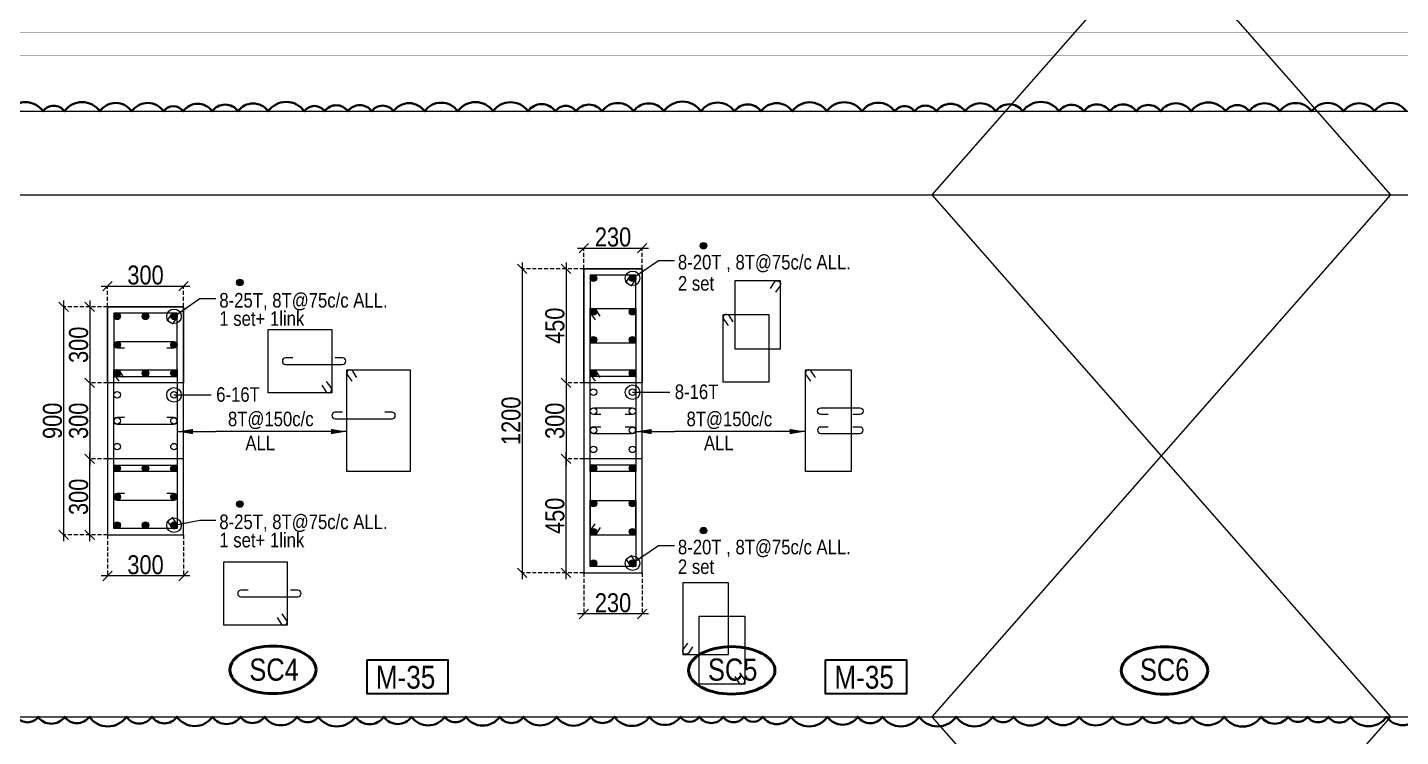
# Model space of a CAD drawing. Header units: millimetres. Extents: x 1112055 to 3390982, y -148532 to 766891.
# Drawn here: x 2106214 to 2127872, y -40034 to -28840 of the extents above; entities that cross this region are included whole.
import ezdxf
from ezdxf.enums import TextEntityAlignment as Align

# ---------------------------------------------------------------- set-up
doc = ezdxf.new("R2010")
doc.units = ezdxf.units.MM
doc.header["$PDMODE"] = 35
doc.header["$PDSIZE"] = -25
doc.linetypes.add('DASHED2', pattern=[0.375, 0.25, -0.125])
for name, color, linetype, lineweight in [('B COL', 1, 'Continuous', 30), ('B COL. SIZE DIM', 220, 'Continuous', 25), ('B COLSCH', 204, 'Continuous', 20), ('B STEEL', 34, 'Continuous', 15), ('B TITLE BLOCK', 250, 'Continuous', 0), ('B-ST TEXT', 7, 'Continuous', 9)]:
    doc.layers.add(name, color=color, linetype=linetype, lineweight=lineweight)
doc.layers.add('B TEXT', color=7, linetype='Continuous')
doc.styles.add('dim inside', font='romans.shx', dxfattribs={"width": 0.8, "height": 125})
doc.styles.add('SWINC', font='swissc.ttf')
doc.styles.add('TAHOMA', font='tahoma.ttf')
doc.dimstyles.new('dim inside', dxfattribs={"dimtxt": 125, "dimasz": 100, "dimexe": 0, "dimexo": 0, "dimgap": 10, "dimtad": 0, "dimdec": 0, "dimzin": 0, "dimdsep": 46, "dimtxsty": 'dim inside', "dimblk": 'SMALL', "dimcen": 0.09, "dimadec": 0, "dimazin": 0, "dimtfac": 1, "dimtdec": 0, "dimtofl": 0, "dimtmove": 0, "dimatfit": 3, "dimfxl": 1, "dimtolj": 1, "dimtzin": 0, "dimarcsym": 2})
doc.dimstyles.new('PARESH', dxfattribs={"dimscale": 0, "dimtxt": 300, "dimasz": 150, "dimexe": 150, "dimexo": 150, "dimgap": 25, "dimtad": 1, "dimdec": 0, "dimzin": 0, "dimdsep": 46, "dimtxsty": 'TAHOMA', "dimblk": 'ARCHTICK', "dimcen": 100, "dimdle": 150, "dimclrd": 251, "dimclre": 251, "dimclrt": 6, "dimadec": 0, "dimazin": 0, "dimtfac": 1, "dimtdec": 0, "dimtix": 1, "dimtofl": 0, "dimtmove": 0, "dimatfit": 2, "dimfxl": 0.18, "dimtolj": 1, "dimtzin": 0, "dimlwd": 9, "dimlwe": 9, "dimarcsym": 0})

# ---------------------------------------------------------------- blocks, each defined once
blk = doc.blocks.new('_Oblique')
at = {"color": 0, "linetype": 'ByBlock', "lineweight": -2}
blk.add_line((-0.5, -0.5), (0.5, 0.5), dxfattribs=at)
blk = doc.blocks.new('*D3889')
at = {"layer": 'B COL. SIZE DIM', "color": 250, "lineweight": 9, "ltscale": 250, "transparency": 16777216}
blk.add_line((2107376, -32925), (2108776, -32925), dxfattribs=at)
at = {"layer": 'B COL. SIZE DIM', "color": 250, "linetype": 'DASHED2', "lineweight": 9, "ltscale": 250, "transparency": 16777216}
for p, q in [((2107476, -33250), (2107476, -32925)), ((2108676, -33250), (2108676, -32925))]:
    blk.add_line(p, q, dxfattribs=at)
at = {"layer": 'Defpoints', "color": 0, "transparency": 16777216}
for p in [(2108676, -32925), (2107476, -33250), (2108676, -33250)]:
    blk.add_point(p, dxfattribs=at)
at = {"layer": 'B COL. SIZE DIM', "color": 250, "lineweight": 9, "transparency": 16777216, "xscale": 150, "yscale": 150, "zscale": 150, "rotation": 180}
blk.add_blockref('_Oblique', (2107476, -32925), dxfattribs=at)
at = {"layer": 'B COL. SIZE DIM', "color": 250, "lineweight": 9, "transparency": 16777216, "xscale": 150, "yscale": 150, "zscale": 150}
blk.add_blockref('_Oblique', (2108676, -32925), dxfattribs=at)
at = {"layer": 'B COL. SIZE DIM', "color": 6, "transparency": 16777216, "insert": (2108076, -32750), "char_height": 300, "attachment_point": 5, "style": 'SWINC'}
blk.add_mtext('\\A1;300', dxfattribs=at)
blk = doc.blocks.new('*D3890')
at = {"layer": 'B COL. SIZE DIM', "color": 250, "lineweight": 9, "ltscale": 250, "transparency": 16777216}
blk.add_line((2107196, -34350), (2107196, -35750), dxfattribs=at)
at = {"layer": 'B COL. SIZE DIM', "color": 250, "linetype": 'DASHED2', "lineweight": 9, "ltscale": 250, "transparency": 16777216}
for p, q in [((2107476, -34450), (2107196, -34450)), ((2107476, -35650), (2107196, -35650))]:
    blk.add_line(p, q, dxfattribs=at)
at = {"layer": 'Defpoints', "color": 0, "transparency": 16777216}
for p in [(2107476, -34450), (2107196, -35650), (2107476, -35650)]:
    blk.add_point(p, dxfattribs=at)
at = {"layer": 'B COL. SIZE DIM', "color": 250, "lineweight": 9, "transparency": 16777216, "xscale": 150, "yscale": 150, "zscale": 150}
for p, rotation in [((2107196, -34450), 90), ((2107196, -35650), 270)]:
    blk.add_blockref('_Oblique', p, dxfattribs=dict(at, rotation=rotation))
at = {"layer": 'B COL. SIZE DIM', "color": 6, "transparency": 16777216, "insert": (2107021, -35050), "char_height": 300, "attachment_point": 5, "rotation": 90, "style": 'SWINC'}
blk.add_mtext('\\A1;300', dxfattribs=at)
blk = doc.blocks.new('*D3891')
at = {"layer": 'B COL. SIZE DIM', "color": 250, "lineweight": 9, "ltscale": 250, "transparency": 16777216}
blk.add_line((2107196, -33150), (2107196, -34550), dxfattribs=at)
at = {"layer": 'B COL. SIZE DIM', "color": 250, "linetype": 'DASHED2', "lineweight": 9, "ltscale": 250, "transparency": 16777216}
for p, q in [((2107476, -33250), (2107196, -33250)), ((2107476, -34450), (2107196, -34450))]:
    blk.add_line(p, q, dxfattribs=at)
at = {"layer": 'Defpoints', "color": 0, "transparency": 16777216}
for p in [(2107476, -33250), (2107196, -34450), (2107476, -34450)]:
    blk.add_point(p, dxfattribs=at)
at = {"layer": 'B COL. SIZE DIM', "color": 250, "lineweight": 9, "transparency": 16777216, "xscale": 150, "yscale": 150, "zscale": 150}
for p, rotation in [((2107196, -33250), 90), ((2107196, -34450), 270)]:
    blk.add_blockref('_Oblique', p, dxfattribs=dict(at, rotation=rotation))
at = {"layer": 'B COL. SIZE DIM', "color": 6, "transparency": 16777216, "insert": (2107021, -33850), "char_height": 300, "attachment_point": 5, "rotation": 90, "style": 'SWINC'}
blk.add_mtext('\\A1;300', dxfattribs=at)
blk = doc.blocks.new('*D3892')
at = {"layer": 'B COL. SIZE DIM', "color": 250, "lineweight": 9, "ltscale": 250, "transparency": 16777216}
blk.add_line((2107196, -36950), (2107196, -35550), dxfattribs=at)
at = {"layer": 'B COL. SIZE DIM', "color": 250, "linetype": 'DASHED2', "lineweight": 9, "ltscale": 250, "transparency": 16777216}
for p, q in [((2107476, -35650), (2107196, -35650)), ((2107476, -36850), (2107196, -36850))]:
    blk.add_line(p, q, dxfattribs=at)
at = {"layer": 'Defpoints', "color": 0, "transparency": 16777216}
for p in [(2107196, -35650), (2107476, -35650), (2107476, -36850)]:
    blk.add_point(p, dxfattribs=at)
at = {"layer": 'B COL. SIZE DIM', "color": 250, "lineweight": 9, "transparency": 16777216, "xscale": 150, "yscale": 150, "zscale": 150}
for p, rotation in [((2107196, -35650), 90), ((2107196, -36850), 270)]:
    blk.add_blockref('_Oblique', p, dxfattribs=dict(at, rotation=rotation))
at = {"layer": 'B COL. SIZE DIM', "color": 6, "transparency": 16777216, "insert": (2107021, -36250), "char_height": 300, "attachment_point": 5, "rotation": 90, "style": 'SWINC'}
blk.add_mtext('\\A1;300', dxfattribs=at)
blk = doc.blocks.new('*D3893')
at = {"layer": 'B COL. SIZE DIM', "color": 250, "lineweight": 9, "ltscale": 250, "transparency": 16777216}
blk.add_line((2106784, -33150), (2106784, -36950), dxfattribs=at)
at = {"layer": 'B COL. SIZE DIM', "color": 250, "linetype": 'DASHED2', "lineweight": 9, "ltscale": 250, "transparency": 16777216}
for p, q in [((2107476, -33250), (2106784, -33250)), ((2107476, -36850), (2106784, -36850))]:
    blk.add_line(p, q, dxfattribs=at)
at = {"layer": 'Defpoints', "color": 0, "transparency": 16777216}
for p in [(2107476, -33250), (2106784, -36850), (2107476, -36850)]:
    blk.add_point(p, dxfattribs=at)
at = {"layer": 'B COL. SIZE DIM', "color": 250, "lineweight": 9, "transparency": 16777216, "xscale": 150, "yscale": 150, "zscale": 150}
for p, rotation in [((2106784, -33250), 90), ((2106784, -36850), 270)]:
    blk.add_blockref('_Oblique', p, dxfattribs=dict(at, rotation=rotation))
at = {"layer": 'B COL. SIZE DIM', "color": 6, "transparency": 16777216, "insert": (2106609, -35050), "char_height": 300, "attachment_point": 5, "rotation": 90, "style": 'SWINC'}
blk.add_mtext('\\A1;900', dxfattribs=at)
blk = doc.blocks.new('*D3894')
at = {"layer": 'B COL. SIZE DIM', "color": 250, "linetype": 'DASHED2', "lineweight": 9, "ltscale": 250, "transparency": 16777216}
for p, q in [((2107476, -36850), (2107476, -37499)), ((2108676, -36850), (2108676, -37499))]:
    blk.add_line(p, q, dxfattribs=at)
at = {"layer": 'B COL. SIZE DIM', "color": 250, "lineweight": 9, "ltscale": 250, "transparency": 16777216}
blk.add_line((2108776, -37499), (2107376, -37499), dxfattribs=at)
at = {"layer": 'Defpoints', "color": 0, "transparency": 16777216}
for p in [(2107476, -36850), (2108676, -36850), (2107476, -37499)]:
    blk.add_point(p, dxfattribs=at)
at = {"layer": 'B COL. SIZE DIM', "color": 250, "lineweight": 9, "transparency": 16777216, "xscale": 150, "yscale": 150, "zscale": 150, "rotation": 180}
blk.add_blockref('_Oblique', (2107476, -37499), dxfattribs=at)
at = {"layer": 'B COL. SIZE DIM', "color": 250, "lineweight": 9, "transparency": 16777216, "xscale": 150, "yscale": 150, "zscale": 150}
blk.add_blockref('_Oblique', (2108676, -37499), dxfattribs=at)
at = {"layer": 'B COL. SIZE DIM', "color": 6, "transparency": 16777216, "insert": (2108076, -37324), "char_height": 300, "attachment_point": 5, "style": 'SWINC'}
blk.add_mtext('\\A1;300', dxfattribs=at)
blk = doc.blocks.new('_ArchTick')
at = {"color": 0, "linetype": 'ByBlock', "const_width": 0.15}
blk.add_lwpolyline([(-0.5, -0.5), (0.5, 0.5)], dxfattribs=at)
blk = doc.blocks.new('*D3895')
at = {"layer": 'B COL. SIZE DIM', "color": 250, "lineweight": 9, "ltscale": 250, "transparency": 16777216}
blk.add_line((2114890, -32325), (2116010, -32325), dxfattribs=at)
at = {"layer": 'B COL. SIZE DIM', "color": 250, "linetype": 'DASHED2', "lineweight": 9, "ltscale": 250, "transparency": 16777216}
for p, q in [((2114990, -32650), (2114990, -32325)), ((2115910, -32650), (2115910, -32325))]:
    blk.add_line(p, q, dxfattribs=at)
at = {"layer": 'Defpoints', "color": 0, "transparency": 16777216}
for p in [(2115910, -32325), (2114990, -32650), (2115910, -32650)]:
    blk.add_point(p, dxfattribs=at)
at = {"layer": 'B COL. SIZE DIM', "color": 250, "lineweight": 9, "transparency": 16777216, "xscale": 150, "yscale": 150, "zscale": 150, "rotation": 180}
blk.add_blockref('_Oblique', (2114990, -32325), dxfattribs=at)
at = {"layer": 'B COL. SIZE DIM', "color": 250, "lineweight": 9, "transparency": 16777216, "xscale": 150, "yscale": 150, "zscale": 150}
blk.add_blockref('_Oblique', (2115910, -32325), dxfattribs=at)
at = {"layer": 'B COL. SIZE DIM', "color": 6, "transparency": 16777216, "insert": (2115450, -32150), "char_height": 300, "attachment_point": 5, "style": 'SWINC'}
blk.add_mtext('\\A1;230', dxfattribs=at)
blk = doc.blocks.new('*D3896')
at = {"layer": 'B COL. SIZE DIM', "color": 250, "lineweight": 9, "ltscale": 250, "transparency": 16777216}
blk.add_line((2114709, -34350), (2114709, -35750), dxfattribs=at)
at = {"layer": 'B COL. SIZE DIM', "color": 250, "linetype": 'DASHED2', "lineweight": 9, "ltscale": 250, "transparency": 16777216}
for p, q in [((2114990, -34450), (2114709, -34450)), ((2114990, -35650), (2114709, -35650))]:
    blk.add_line(p, q, dxfattribs=at)
at = {"layer": 'Defpoints', "color": 0, "transparency": 16777216}
for p in [(2114990, -34450), (2114709, -35650), (2114990, -35650)]:
    blk.add_point(p, dxfattribs=at)
at = {"layer": 'B COL. SIZE DIM', "color": 250, "lineweight": 9, "transparency": 16777216, "xscale": 150, "yscale": 150, "zscale": 150}
for p, rotation in [((2114709, -34450), 90), ((2114709, -35650), 270)]:
    blk.add_blockref('_Oblique', p, dxfattribs=dict(at, rotation=rotation))
at = {"layer": 'B COL. SIZE DIM', "color": 6, "transparency": 16777216, "insert": (2114534, -35050), "char_height": 300, "attachment_point": 5, "rotation": 90, "style": 'SWINC'}
blk.add_mtext('\\A1;300', dxfattribs=at)
blk = doc.blocks.new('*D3897')
at = {"layer": 'B COL. SIZE DIM', "color": 250, "lineweight": 9, "ltscale": 250, "transparency": 16777216}
blk.add_line((2114709, -32550), (2114709, -34550), dxfattribs=at)
at = {"layer": 'B COL. SIZE DIM', "color": 250, "linetype": 'DASHED2', "lineweight": 9, "ltscale": 250, "transparency": 16777216}
for p, q in [((2114990, -32650), (2114709, -32650)), ((2114990, -34450), (2114709, -34450))]:
    blk.add_line(p, q, dxfattribs=at)
at = {"layer": 'Defpoints', "color": 0, "transparency": 16777216}
for p in [(2114990, -32650), (2114709, -34450), (2114990, -34450)]:
    blk.add_point(p, dxfattribs=at)
at = {"layer": 'B COL. SIZE DIM', "color": 250, "lineweight": 9, "transparency": 16777216, "xscale": 150, "yscale": 150, "zscale": 150}
for p, rotation in [((2114709, -32650), 90), ((2114709, -34450), 270)]:
    blk.add_blockref('_Oblique', p, dxfattribs=dict(at, rotation=rotation))
at = {"layer": 'B COL. SIZE DIM', "color": 6, "transparency": 16777216, "insert": (2114534, -33550), "char_height": 300, "attachment_point": 5, "rotation": 90, "style": 'SWINC'}
blk.add_mtext('\\A1;450', dxfattribs=at)
blk = doc.blocks.new('*D3898')
at = {"layer": 'B COL. SIZE DIM', "color": 250, "lineweight": 9, "ltscale": 250, "transparency": 16777216}
blk.add_line((2114709, -37550), (2114709, -35550), dxfattribs=at)
at = {"layer": 'B COL. SIZE DIM', "color": 250, "linetype": 'DASHED2', "lineweight": 9, "ltscale": 250, "transparency": 16777216}
for p, q in [((2114990, -35650), (2114709, -35650)), ((2114990, -37450), (2114709, -37450))]:
    blk.add_line(p, q, dxfattribs=at)
at = {"layer": 'Defpoints', "color": 0, "transparency": 16777216}
for p in [(2114709, -35650), (2114990, -35650), (2114990, -37450)]:
    blk.add_point(p, dxfattribs=at)
at = {"layer": 'B COL. SIZE DIM', "color": 250, "lineweight": 9, "transparency": 16777216, "xscale": 150, "yscale": 150, "zscale": 150}
for p, rotation in [((2114709, -35650), 90), ((2114709, -37450), 270)]:
    blk.add_blockref('_Oblique', p, dxfattribs=dict(at, rotation=rotation))
at = {"layer": 'B COL. SIZE DIM', "color": 6, "transparency": 16777216, "insert": (2114534, -36550), "char_height": 300, "attachment_point": 5, "rotation": 90, "style": 'SWINC'}
blk.add_mtext('\\A1;450', dxfattribs=at)
blk = doc.blocks.new('*D3899')
at = {"layer": 'B COL. SIZE DIM', "color": 250, "lineweight": 9, "ltscale": 250, "transparency": 16777216}
blk.add_line((2114017, -32550), (2114017, -37550), dxfattribs=at)
at = {"layer": 'B COL. SIZE DIM', "color": 250, "linetype": 'DASHED2', "lineweight": 9, "ltscale": 250, "transparency": 16777216}
for p, q in [((2114990, -32650), (2114017, -32650)), ((2114990, -37450), (2114017, -37450))]:
    blk.add_line(p, q, dxfattribs=at)
at = {"layer": 'Defpoints', "color": 0, "transparency": 16777216}
for p in [(2114990, -32650), (2114017, -37450), (2114990, -37450)]:
    blk.add_point(p, dxfattribs=at)
at = {"layer": 'B COL. SIZE DIM', "color": 250, "lineweight": 9, "transparency": 16777216, "xscale": 150, "yscale": 150, "zscale": 150}
for p, rotation in [((2114017, -32650), 90), ((2114017, -37450), 270)]:
    blk.add_blockref('_Oblique', p, dxfattribs=dict(at, rotation=rotation))
at = {"layer": 'B COL. SIZE DIM', "color": 6, "transparency": 16777216, "insert": (2113842, -35050), "char_height": 300, "attachment_point": 5, "rotation": 90, "style": 'SWINC'}
blk.add_mtext('\\A1;1200', dxfattribs=at)
blk = doc.blocks.new('*D3900')
at = {"layer": 'B COL. SIZE DIM', "color": 250, "linetype": 'DASHED2', "lineweight": 9, "ltscale": 250, "transparency": 16777216}
for p, q in [((2114990, -37450), (2114990, -38099)), ((2115910, -37450), (2115910, -38099))]:
    blk.add_line(p, q, dxfattribs=at)
at = {"layer": 'B COL. SIZE DIM', "color": 250, "lineweight": 9, "ltscale": 250, "transparency": 16777216}
blk.add_line((2116010, -38099), (2114890, -38099), dxfattribs=at)
at = {"layer": 'Defpoints', "color": 0, "transparency": 16777216}
for p in [(2114990, -37450), (2115910, -37450), (2114990, -38099)]:
    blk.add_point(p, dxfattribs=at)
at = {"layer": 'B COL. SIZE DIM', "color": 250, "lineweight": 9, "transparency": 16777216, "xscale": 150, "yscale": 150, "zscale": 150, "rotation": 180}
blk.add_blockref('_Oblique', (2114990, -38099), dxfattribs=at)
at = {"layer": 'B COL. SIZE DIM', "color": 250, "lineweight": 9, "transparency": 16777216, "xscale": 150, "yscale": 150, "zscale": 150}
blk.add_blockref('_Oblique', (2115910, -38099), dxfattribs=at)
at = {"layer": 'B COL. SIZE DIM', "color": 6, "transparency": 16777216, "insert": (2115450, -37924), "char_height": 300, "attachment_point": 5, "style": 'SWINC'}
blk.add_mtext('\\A1;230', dxfattribs=at)

msp = doc.modelspace()

# ---------------------------------------------------------------- hatches: boundary and pattern name
at = {"layer": 'B STEEL', "lineweight": 13}
h = msp.add_hatch(color=256, dxfattribs=at)
h.dxf.hatch_style = 1
edge = h.paths.add_edge_path()
edge.add_ellipse((2116878.3, -32286), major_axis=(51.4, 0), ratio=1, start_angle=0, end_angle=360)
h = msp.add_hatch(color=256, dxfattribs=at)
h.dxf.hatch_style = 1
edge = h.paths.add_edge_path()
edge.add_ellipse((2109563.3, -32866.6), major_axis=(51.4, 0), ratio=1, start_angle=0, end_angle=360)
h = msp.add_hatch(color=256, dxfattribs=at)
h.dxf.hatch_style = 1
edge = h.paths.add_edge_path()
edge.add_ellipse((2115141.4, -32800.9), major_axis=(51.4, 0), ratio=1, start_angle=0, end_angle=360)
h = msp.add_hatch(color=256, dxfattribs=at)
h.dxf.hatch_style = 1
edge = h.paths.add_edge_path()
edge.add_ellipse((2115758.6, -32800.9), major_axis=(51.4, 0), ratio=1, start_angle=0, end_angle=360)
h = msp.add_hatch(color=256, dxfattribs=at)
h.dxf.hatch_style = 1
edge = h.paths.add_edge_path()
edge.add_ellipse((2107627.9, -33400.9), major_axis=(51.4, 0), ratio=1, start_angle=0, end_angle=360)
at = {"layer": 'B STEEL'}
h = msp.add_hatch(color=256, dxfattribs=at)
h.dxf.hatch_style = 1
edge = h.paths.add_edge_path()
edge.add_ellipse((2108076.5, -33400.9), major_axis=(51.4, 0), ratio=1, start_angle=0, end_angle=360)
at = {"layer": 'B STEEL', "lineweight": 13}
h = msp.add_hatch(color=256, dxfattribs=at)
h.dxf.hatch_style = 1
edge = h.paths.add_edge_path()
edge.add_ellipse((2108525, -33400.9), major_axis=(51.4, 0), ratio=1, start_angle=0, end_angle=360)
h = msp.add_hatch(color=256, dxfattribs=at)
h.dxf.hatch_style = 1
edge = h.paths.add_edge_path()
edge.add_ellipse((2108525, -33400.9), major_axis=(51.4, 0), ratio=1, start_angle=0, end_angle=360)
h = msp.add_hatch(color=256, dxfattribs=at)
h.dxf.hatch_style = 1
edge = h.paths.add_edge_path()
edge.add_ellipse((2108525, -33400.9), major_axis=(51.4, 0), ratio=1, start_angle=0, end_angle=360)
h = msp.add_hatch(color=256, dxfattribs=at)
h.dxf.hatch_style = 1
edge = h.paths.add_edge_path()
edge.add_ellipse((2108525, -33400.9), major_axis=(51.4, 0), ratio=1, start_angle=0, end_angle=360)
h = msp.add_hatch(color=256, dxfattribs=at)
h.dxf.hatch_style = 1
edge = h.paths.add_edge_path()
edge.add_ellipse((2108525, -33400.9), major_axis=(51.4, 0), ratio=1, start_angle=0, end_angle=360)
h = msp.add_hatch(color=256, dxfattribs=at)
h.dxf.hatch_style = 1
edge = h.paths.add_edge_path()
edge.add_ellipse((2115141.4, -33330.3), major_axis=(51.4, 0), ratio=1, start_angle=0, end_angle=360)
h = msp.add_hatch(color=256, dxfattribs=at)
h.dxf.hatch_style = 1
edge = h.paths.add_edge_path()
edge.add_ellipse((2115758.6, -33330.3), major_axis=(51.4, 0), ratio=1, start_angle=0, end_angle=360)
h = msp.add_hatch(color=256, dxfattribs=at)
h.dxf.hatch_style = 1
edge = h.paths.add_edge_path()
edge.add_ellipse((2115141.4, -33769.2), major_axis=(51.4, 0), ratio=1, start_angle=0, end_angle=360)
h = msp.add_hatch(color=256, dxfattribs=at)
h.dxf.hatch_style = 1
edge = h.paths.add_edge_path()
edge.add_ellipse((2115758.6, -33769.2), major_axis=(51.4, 0), ratio=1, start_angle=0, end_angle=360)
h = msp.add_hatch(color=256, dxfattribs=at)
h.dxf.hatch_style = 1
edge = h.paths.add_edge_path()
edge.add_arc((2107627.9, -33849.5), 51.4, 0, 360, ccw=False)
at = {"layer": 'B STEEL'}
h = msp.add_hatch(color=256, dxfattribs=at)
h.dxf.hatch_style = 1
edge = h.paths.add_edge_path()
edge.add_ellipse((2108525, -33849.5), major_axis=(51.4, 0), ratio=1, start_angle=0, end_angle=360)
at = {"layer": 'B STEEL', "lineweight": 13}
h = msp.add_hatch(color=256, dxfattribs=at)
h.dxf.hatch_style = 1
edge = h.paths.add_edge_path()
edge.add_ellipse((2107627.9, -34298.1), major_axis=(51.4, 0), ratio=1, start_angle=0, end_angle=360)
h = msp.add_hatch(color=256, dxfattribs=at)
h.dxf.hatch_style = 1
edge = h.paths.add_edge_path()
edge.add_arc((2108076.5, -34298.1), 51.4, 0, 360, ccw=False)
h = msp.add_hatch(color=256, dxfattribs=at)
h.dxf.hatch_style = 1
edge = h.paths.add_edge_path()
edge.add_ellipse((2108525, -34298.1), major_axis=(51.4, 0), ratio=1, start_angle=0, end_angle=360)
h = msp.add_hatch(color=256, dxfattribs=at)
h.dxf.hatch_style = 1
edge = h.paths.add_edge_path()
edge.add_ellipse((2115141.4, -34298.1), major_axis=(51.4, 0), ratio=1, start_angle=0, end_angle=360)
h = msp.add_hatch(color=256, dxfattribs=at)
h.dxf.hatch_style = 1
edge = h.paths.add_edge_path()
edge.add_ellipse((2115758.6, -34298.1), major_axis=(51.4, 0), ratio=1, start_angle=0, end_angle=360)
h = msp.add_hatch(color=256, dxfattribs=at)
h.dxf.hatch_style = 1
edge = h.paths.add_edge_path()
edge.add_ellipse((2107627.9, -35800.9), major_axis=(51.4, 0), ratio=1, start_angle=0, end_angle=360)
h = msp.add_hatch(color=256, dxfattribs=at)
h.dxf.hatch_style = 1
edge = h.paths.add_edge_path()
edge.add_arc((2108076.5, -35800.9), 51.4, 0, 360)
h = msp.add_hatch(color=256, dxfattribs=at)
h.dxf.hatch_style = 1
edge = h.paths.add_edge_path()
edge.add_ellipse((2108525, -35800.9), major_axis=(51.4, 0), ratio=1, start_angle=0, end_angle=360)
h = msp.add_hatch(color=256, dxfattribs=at)
h.dxf.hatch_style = 1
edge = h.paths.add_edge_path()
edge.add_ellipse((2115141.4, -35800.9), major_axis=(51.4, 0), ratio=1, start_angle=0, end_angle=360)
h = msp.add_hatch(color=256, dxfattribs=at)
h.dxf.hatch_style = 1
edge = h.paths.add_edge_path()
edge.add_ellipse((2115758.6, -35800.9), major_axis=(51.4, 0), ratio=1, start_angle=0, end_angle=360)
h = msp.add_hatch(color=256, dxfattribs=at)
h.dxf.hatch_style = 1
edge = h.paths.add_edge_path()
edge.add_arc((2107627.9, -36249.5), 51.4, 0, 360)
at = {"layer": 'B STEEL'}
h = msp.add_hatch(color=256, dxfattribs=at)
h.dxf.hatch_style = 1
edge = h.paths.add_edge_path()
edge.add_ellipse((2108525, -36249.5), major_axis=(51.4, 0), ratio=1, start_angle=0, end_angle=360)
at = {"layer": 'B STEEL', "lineweight": 13}
h = msp.add_hatch(color=256, dxfattribs=at)
h.dxf.hatch_style = 1
edge = h.paths.add_edge_path()
edge.add_ellipse((2109563.3, -36363.7), major_axis=(51.4, 0), ratio=1, start_angle=0, end_angle=360)
h = msp.add_hatch(color=256, dxfattribs=at)
h.dxf.hatch_style = 1
edge = h.paths.add_edge_path()
edge.add_ellipse((2115141.4, -36356.9), major_axis=(51.4, 0), ratio=1, start_angle=0, end_angle=360)
h = msp.add_hatch(color=256, dxfattribs=at)
h.dxf.hatch_style = 1
edge = h.paths.add_edge_path()
edge.add_ellipse((2115758.6, -36356.9), major_axis=(51.4, 0), ratio=1, start_angle=0, end_angle=360)
h = msp.add_hatch(color=256, dxfattribs=at)
h.dxf.hatch_style = 1
edge = h.paths.add_edge_path()
edge.add_ellipse((2107627.9, -36698.1), major_axis=(51.4, 0), ratio=1, start_angle=0, end_angle=360)
at = {"layer": 'B STEEL'}
h = msp.add_hatch(color=256, dxfattribs=at)
h.dxf.hatch_style = 1
edge = h.paths.add_edge_path()
edge.add_ellipse((2108076.5, -36698.1), major_axis=(51.4, 0), ratio=1, start_angle=0, end_angle=360)
at = {"layer": 'B STEEL', "lineweight": 13}
h = msp.add_hatch(color=256, dxfattribs=at)
h.dxf.hatch_style = 1
edge = h.paths.add_edge_path()
edge.add_ellipse((2108525, -36698.1), major_axis=(51.4, 0), ratio=1, start_angle=0, end_angle=360)
h = msp.add_hatch(color=256, dxfattribs=at)
h.dxf.hatch_style = 1
edge = h.paths.add_edge_path()
edge.add_ellipse((2108525, -36698.1), major_axis=(51.4, 0), ratio=1, start_angle=0, end_angle=360)
h = msp.add_hatch(color=256, dxfattribs=at)
h.dxf.hatch_style = 1
edge = h.paths.add_edge_path()
edge.add_ellipse((2108525, -36698.1), major_axis=(51.4, 0), ratio=1, start_angle=0, end_angle=360)
h = msp.add_hatch(color=256, dxfattribs=at)
h.dxf.hatch_style = 1
edge = h.paths.add_edge_path()
edge.add_ellipse((2108525, -36698.1), major_axis=(51.4, 0), ratio=1, start_angle=0, end_angle=360)
h = msp.add_hatch(color=256, dxfattribs=at)
h.dxf.hatch_style = 1
edge = h.paths.add_edge_path()
edge.add_ellipse((2108525, -36698.1), major_axis=(51.4, 0), ratio=1, start_angle=0, end_angle=360)
h = msp.add_hatch(color=256, dxfattribs=at)
h.dxf.hatch_style = 1
edge = h.paths.add_edge_path()
edge.add_ellipse((2115141.4, -36801), major_axis=(51.4, 0), ratio=1, start_angle=0, end_angle=360)
h = msp.add_hatch(color=256, dxfattribs=at)
h.dxf.hatch_style = 1
edge = h.paths.add_edge_path()
edge.add_ellipse((2115758.6, -36801), major_axis=(51.4, 0), ratio=1, start_angle=0, end_angle=360)
h = msp.add_hatch(color=256, dxfattribs=at)
h.dxf.hatch_style = 1
edge = h.paths.add_edge_path()
edge.add_ellipse((2116878.3, -36783.2), major_axis=(51.4, 0), ratio=1, start_angle=0, end_angle=360)
h = msp.add_hatch(color=256, dxfattribs=at)
h.dxf.hatch_style = 1
edge = h.paths.add_edge_path()
edge.add_ellipse((2115141.4, -37298.1), major_axis=(51.4, 0), ratio=1, start_angle=0, end_angle=360)
h = msp.add_hatch(color=256, dxfattribs=at)
h.dxf.hatch_style = 1
edge = h.paths.add_edge_path()
edge.add_ellipse((2115758.6, -37298.1), major_axis=(51.4, 0), ratio=1, start_angle=0, end_angle=360)

# ---------------------------------------------------------------- linework, layer by layer
at = {"color": 2, "lineweight": 30}
for points in [[(2105901.8, -30164, -0.5205671), (2106458.8, -30164, -0.5205671), (2106796.3, -30164, -0.5205671), (2107355.5, -30164, -0.5205671), (2107859, -30164, -0.5205671), (2108363.2, -30164, -0.5205671), (2108670.1, -30164, -0.5205671), (2109128.6, -30164, -0.5205671), (2109535.8, -30164, -0.5205671), (2110009.5, -30164, -0.5205671), (2110580.5, -30164, -0.5205671), (2110902, -30164, -0.5205671), (2111267.7, -30164, -0.5205671), (2111644.5, -30164, -0.5205671), (2111986.9, -30164, -0.5205671), (2112477.9, -30164, -0.5205671), (2113000.5, -30164, -0.5205671), (2113559.4, -30164, -0.5205671), (2114108.4, -30164, -0.5205671), (2114540.3, -30164, -0.5205671), (2114867.4, -30164, -0.5205671), (2115274.5, -30164, -0.5205671), (2115775.1, -30164, -0.5205671), (2116253.2, -30164, -0.5205671), (2116836.6, -30164, -0.5205671), (2117364.6, -30164, -0.5205671), (2117784, -30164, -0.5205671), (2118278.8, -30164, -0.5205671), (2118823, -30164, -0.5205671), (2119374.8, -30164, -0.5205671), (2119893.4, -30164, -0.5205671), (2120205.8, -30164, -0.5205671), (2120550.4, -30164, -0.5205671), (2121001.9, -30164, -0.5205671), (2121486.8, -30164, -0.5205671), (2121912.9, -30164, -0.5205671), (2122484.6, -30164, -0.5205671), (2122875.6, -30164, -0.5205671), (2123289.5, -30164, -0.5205671), (2123703.2, -30164, -0.5205671), (2124087.4, -30164, -0.5205671), (2124571, -30164, -0.5205671), (2125109.5, -30164, -0.5205671), (2125485.6, -30164, -0.5205671), (2125968.2, -30164, -0.5205671), (2126470.2, -30164, -0.5205671), (2126974.9, -30164, -0.5205671), (2127460.8, -30164, -0.5205671), (2127964.9, -30164, -0.5205671)], [(2128161.6, -39722.9, -0.5205671), (2127651.7, -39722.9, -0.5205671), (2127080.4, -39722.9, -0.5205671), (2126732.4, -39722.9, -0.5205671), (2126406.8, -39722.9, -0.5205671), (2126096.5, -39722.9, -0.5205671), (2125675.4, -39722.9, -0.5205671), (2125087.5, -39722.9, -0.5205671), (2124580.3, -39722.9, -0.5205671), (2124181.5, -39722.9, -0.5205671), (2123801.9, -39722.9, -0.5205671), (2123323.8, -39722.9, -0.5205671), (2122802.4, -39722.9, -0.5205671), (2122298, -39722.9, -0.5205671), (2121767.5, -39722.9, -0.5205671), (2121440.3, -39722.9, -0.5205671), (2120861.5, -39722.9, -0.5205671), (2120279.2, -39722.9, -0.5205671), (2119701.5, -39722.9, -0.5205671), (2119311.1, -39722.9, -0.5205671), (2118832.7, -39722.9, -0.5205671), (2118255.3, -39722.9, -0.5205671), (2117811.5, -39722.9, -0.5205671), (2117513.8, -39722.9, -0.5205671), (2117188.7, -39722.9, -0.5205671), (2116811, -39722.9, -0.5205671), (2116513.7, -39722.9, -0.5205671), (2116024.9, -39722.9, -0.5205671), (2115471.4, -39722.9, -0.5205671), (2115096, -39722.9, -0.5205671), (2114560, -39722.9, -0.5205671), (2114037.3, -39722.9, -0.5205671), (2113661.5, -39722.9, -0.5205671), (2113127.8, -39722.9, -0.5205671), (2112796.5, -39722.9, -0.5205671), (2112272.9, -39722.9, -0.5205671), (2111835.4, -39722.9, -0.5205671), (2111386.6, -39722.9, -0.5205671), (2110800.2, -39722.9, -0.5205671), (2110466.8, -39722.9, -0.5205671), (2109953, -39722.9, -0.5205671), (2109573.8, -39722.9, -0.5205671), (2109131.4, -39722.9, -0.5205671), (2108571.5, -39722.9, -0.5205671), (2108176.5, -39722.9, -0.5205671), (2107774.4, -39722.9, -0.5205671), (2107189.7, -39722.9, -0.5205671), (2106799.1, -39722.9, -0.5205671), (2106381.3, -39722.9, -0.5205671), (2106046.8, -39722.9, -0.5205671)]]:
    msp.add_lwpolyline(points, format="xyb", dxfattribs=at)
at = {"layer": 'B COL', "lineweight": 13}
for points in [[(2114990, -37449.5), (2115910, -37449.5), (2115910, -32649.5), (2114990, -32649.5)], [(2114990, -32649.5), (2115910, -32649.5), (2115910, -34449.5), (2114990, -34449.5)], [(2107476.5, -36849.5), (2108676.5, -36849.5), (2108676.5, -33249.5), (2107476.5, -33249.5)], [(2107476.5, -33249.5), (2108676.5, -33249.5), (2108676.5, -34449.5), (2107476.5, -34449.5)], [(2107476.5, -33249.5), (2108676.5, -33249.5), (2108676.5, -34449.5), (2107476.5, -34449.5)], [(2107476.5, -36849.5), (2108676.5, -36849.5), (2108676.5, -35649.5), (2107476.5, -35649.5)], [(2114990, -37449.5), (2115910, -37449.5), (2115910, -35649.5), (2114990, -35649.5)]]:
    msp.add_lwpolyline(points, close=True, dxfattribs=at)
at = {"layer": 'B COLSCH', "color": 250, "lineweight": 0}
for p, q in [((2079654.2, -30164), (2221752.2, -30164)), ((2079654.2, -31483.1), (2221752.2, -31483.1)), ((2079654.2, -39722.9), (2221752.2, -39722.9))]:
    msp.add_line(p, q, dxfattribs=at)
for points in [[(2120482.5, -56202.6), (2127716.1, -47962.7), (2120482.5, -39722.9), (2127716.1, -31483.1), (2120482.5, -23243.2), (2127716.1, -15003.4)], [(2127716.1, -56202.6), (2120482.5, -47962.7), (2127716.1, -39722.9), (2120482.5, -31483.1), (2127716.1, -23243.2), (2120482.5, -15003.4)]]:
    msp.add_lwpolyline(points, dxfattribs=at)
at = {"layer": 'B STEEL', "lineweight": 13}
for points in [[(2115090, -33820.6), (2115810, -33820.6), (2115810, -32749.5), (2115090, -32749.5)], [(2117371.3, -33911.3), (2118091.3, -33911.3), (2118091.3, -32840.2), (2117371.3, -32840.2)], [(2107576.5, -34349.5), (2108576.5, -34349.5), (2108576.5, -33349.5), (2107576.5, -33349.5)], [(2115090, -33278.9), (2115810, -33278.9), (2115810, -34349.5), (2115090, -34349.5)], [(2117187.9, -33369.6), (2117907.9, -33369.6), (2117907.9, -34440.2), (2117187.9, -34440.2)], [(2110012.1, -33608.6), (2111012.1, -33608.6), (2111012.1, -34608.6), (2110012.1, -34608.6)], [(2107576.5, -35749.5), (2108576.5, -35749.5), (2108576.5, -36749.5), (2107576.5, -36749.5)], [(2115090, -36852.5), (2115810, -36852.5), (2115810, -35749.5), (2115090, -35749.5)], [(2115090, -36305.4), (2115810, -36305.4), (2115810, -37349.5), (2115090, -37349.5)], [(2109308.5, -37277.1), (2110308.5, -37277.1), (2110308.5, -38277.1), (2109308.5, -38277.1)], [(2116549.1, -38736.4), (2117269.1, -38736.4), (2117269.1, -37606.4), (2116549.1, -37606.4)], [(2116808.9, -38135.3), (2117528.9, -38135.3), (2117528.9, -39206.4), (2116808.9, -39206.4)]]:
    msp.add_lwpolyline(points, close=True, dxfattribs=at)
for points in [[(2115653, -32869.7), (2115717.7, -32769.7, -1), (2115799.4, -32832.1), (2115730.4, -32927)], [(2115653, -32869.7), (2115717.7, -32769.7, -1), (2115799.4, -32832.1), (2115730.4, -32927)], [(2117934.3, -32960.4), (2117999.1, -32860.4, -1), (2118080.8, -32922.8), (2118011.8, -33017.7)], [(2108419.4, -33469.7), (2108484.2, -33369.7, -1), (2108565.9, -33432.1), (2108496.9, -33527)], [(2115247, -33399), (2115182.3, -33299.1, 1), (2115100.6, -33361.5), (2115169.6, -33456.4)], [(2117344.9, -33489.7), (2117280.1, -33389.8, 1), (2117198.4, -33452.2), (2117267.5, -33547.1)], [(2107742.4, -33900.9), (2107627.9, -33900.9, -1), (2107627.9, -33798.1), (2108525, -33798.1, -1), (2108525, -33900.9), (2108410.5, -33900.9)], [(2110399.9, -34057.2), (2110285.3, -34057.2, 1), (2110285.3, -34160), (2111182.5, -34160, 1), (2111182.5, -34057.2), (2111067.9, -34057.2)], [(2110855.1, -34488.4), (2110919.8, -34588.4, 1), (2111001.6, -34526), (2110932.5, -34431.1)], [(2107742.4, -36198.1), (2107627.9, -36198.1, 1), (2107627.9, -36300.9), (2108525, -36300.9, 1), (2108525, -36198.1), (2108410.5, -36198.1)], [(2108419.4, -36629.3), (2108484.2, -36729.3, 1), (2108565.9, -36666.9), (2108496.9, -36572)], [(2115247, -36732.3), (2115182.3, -36832.3, -1), (2115100.6, -36769.8), (2115169.6, -36674.9)], [(2115653, -37229.3), (2115717.7, -37329.3, 1), (2115799.4, -37266.9), (2115730.4, -37172)], [(2115653, -37229.3), (2115717.7, -37329.3, 1), (2115799.4, -37266.9), (2115730.4, -37172)], [(2109696.3, -37725.7), (2109581.8, -37725.7, 1), (2109581.8, -37828.6), (2110478.9, -37828.6, 1), (2110478.9, -37725.7), (2110364.4, -37725.7)], [(2110151.5, -38157), (2110216.3, -38256.9, 1), (2110298, -38194.5), (2110229, -38099.6)], [(2116706.1, -38616.2), (2116641.4, -38716.2, -1), (2116559.6, -38653.7), (2116628.7, -38558.9)], [(2117371.9, -39086.2), (2117436.7, -39186.2, 1), (2117518.4, -39123.8), (2117449.3, -39028.9)]]:
    msp.add_lwpolyline(points, format="xyb", dxfattribs=at)
at = {"layer": 'B STEEL', "color": 3, "lineweight": 13}
for points in [[(2108576.5, -35852.3), (2107576.5, -35852.3), (2107576.5, -34246.7), (2108576.5, -34246.7)], [(2112251.2, -35852.3), (2111251.2, -35852.3), (2111251.2, -34246.7), (2112251.2, -34246.7)], [(2115810, -35852.3), (2115090, -35852.3), (2115090, -34246.7), (2115810, -34246.7)], [(2119204.7, -35852.3), (2118484.7, -35852.3), (2118484.7, -34246.7), (2119204.7, -34246.7)]]:
    msp.add_lwpolyline(points, close=True, dxfattribs=at)
for points in [[(2107733.5, -34366.9), (2107668.7, -34266.9, 1), (2107587, -34329.3), (2107656, -34424.2)], [(2111408.2, -34366.9), (2111343.5, -34266.9, 1), (2111261.7, -34329.3), (2111330.8, -34424.2)], [(2115247, -34366.9), (2115182.3, -34266.9, 1), (2115100.6, -34329.3), (2115169.6, -34424.2)], [(2118641.7, -34366.9), (2118577, -34266.9, 1), (2118495.3, -34329.3), (2118564.3, -34424.2)], [(2115256, -34950.6), (2115141.4, -34950.6, -1), (2115141.4, -34847.8), (2115758.6, -34847.8, -1), (2115758.6, -34950.6), (2115644, -34950.6)], [(2118842.2, -34950.6), (2118727.7, -34950.6, -1), (2118727.7, -34847.8), (2119344.8, -34847.8, -1), (2119344.8, -34950.6), (2119230.3, -34950.6)], [(2107742.4, -34998.7), (2107627.9, -34998.7, 1), (2107627.9, -35101.5), (2108525, -35101.5, 1), (2108525, -34998.7), (2108410.5, -34998.7)], [(2111181.9, -34913.7), (2111067.3, -34913.7, 1), (2111067.3, -35016.5), (2111964.5, -35016.5, 1), (2111964.5, -34913.7), (2111849.9, -34913.7)], [(2115256, -35148.4), (2115141.4, -35148.4, 1), (2115141.4, -35251.2), (2115758.6, -35251.2, 1), (2115758.6, -35148.4), (2115644, -35148.4)], [(2118842.2, -35148.4), (2118727.7, -35148.4, 1), (2118727.7, -35251.2), (2119344.8, -35251.2, 1), (2119344.8, -35148.4), (2119230.3, -35148.4)]]:
    msp.add_lwpolyline(points, format="xyb", dxfattribs=at)
at = {"layer": 'B STEEL', "lineweight": 13}
for centre in [(2116878.3, -32286), (2109563.3, -32866.6), (2115141.4, -32800.9), (2115758.6, -32800.9), (2107627.9, -33400.9), (2108076.5, -33400.9), (2108525, -33400.9), (2115141.4, -33330.3), (2115758.6, -33330.3), (2115141.4, -33769.2), (2115758.6, -33769.2), (2107627.9, -33849.5), (2108525, -33849.5), (2107627.9, -34298.1), (2108076.5, -34298.1), (2108525, -34298.1), (2115141.4, -34298.1), (2115758.6, -34298.1), (2107627.9, -34640.9), (2108525, -34640.9), (2115141.4, -34598.7), (2115758.6, -34598.7), (2115141.4, -34899.2), (2115758.6, -34899.2), (2107627.9, -35050.1), (2108525, -35050.1), (2115141.4, -35199.8), (2115758.6, -35199.8), (2107627.9, -35458.1), (2108525, -35458.1), (2115141.4, -35500.4), (2115758.6, -35500.4), (2107627.9, -35800.9), (2108076.5, -35800.9), (2108525, -35800.9), (2115141.4, -35800.9), (2115758.6, -35800.9), (2107627.9, -36249.5), (2108525, -36249.5), (2109563.3, -36363.7), (2115141.4, -36356.9), (2115758.6, -36356.9), (2107627.9, -36698.1), (2108076.5, -36698.1), (2108525, -36698.1), (2115141.4, -36801), (2115758.6, -36801), (2116878.3, -36783.2), (2115141.4, -37298.1), (2115758.6, -37298.1)]:
    msp.add_circle(centre, 51.4, dxfattribs=at)
at = {"layer": 'B TEXT', "color": 1}
for points in [[(2111570.4, -38821.3), (2112845, -38821.3), (2112845, -39359.3), (2111570.4, -39359.3)], [(2118804, -38821.3), (2120078.6, -38821.3), (2120078.6, -39359.3), (2118804, -39359.3)]]:
    msp.add_lwpolyline(points, close=True, dxfattribs=at)
at = {"layer": 'B TEXT', "color": 1, "lineweight": 40}
for centre in [(2110086.4, -38981.1), (2117322.1, -38989.4), (2124148.8, -38991.2)]:
    msp.add_ellipse(centre, major_axis=(681.3, 0), ratio=0.5492639, dxfattribs=at)
at = {"layer": 'B TITLE BLOCK', "color": 1, "const_width": 8.39}
msp.add_lwpolyline([(2078533.1, -28915.4), (2078533.1, -113961.8), (2233932.1, -113961.8), (2233932.1, -28915.4)], close=True, dxfattribs=at)
at = {"layer": 'B TITLE BLOCK', "color": 250, "lineweight": 0, "const_width": 8.39}
msp.add_lwpolyline([(2078906.8, -29289.1), (2078906.8, -113588.1), (2233558.4, -113588.1), (2233558.4, -29289.1)], close=True, dxfattribs=at)

# ---------------------------------------------------------------- texts
at = {"layer": 'B TEXT', "lineweight": 15, "style": 'SWINC'}
for s, p in [('8-20T , 8T@75c/c ALL.', (2116473.6, -32729.6)), ('2 set', (2116473.6, -33064.4)), ('8-25T, 8T@75c/c ALL.', (2109240.1, -33331.6)), ('1 set+ 1link', (2109240.1, -33619.7)), ('6-16T', (2109190.5, -34818.2)), ('8-16T', (2116424, -34775.9)), ('8T@150c/c', (2109376, -35204.7)), ('8T@150c/c', (2116609.5, -35204.7)), ('ALL', (2109650.5, -35585.5)), ('ALL', (2116884.1, -35585.5)), ('8-25T, 8T@75c/c ALL.', (2109240.1, -36828.7)), ('1 set+ 1link', (2109240.1, -37116.8)), ('8-20T , 8T@75c/c ALL.', (2116473.6, -37226.8)), ('2 set', (2116473.6, -37537))]:
    msp.add_text(s, height=230, dxfattribs=at).set_placement(p, align=Align.BOTTOM_LEFT)
at = {"layer": 'B TEXT', "color": 1, "lineweight": 40, "style": 'SWINC'}
for s, p in [('SC4', (2109714, -39152.4)), ('SC5', (2116947.5, -39152.4)), ('SC6', (2123760.7, -39152.4))]:
    msp.add_text(s, height=350, dxfattribs=at).set_placement(p)
at = {"layer": 'B TEXT', "color": 1, "style": 'SWINC'}
for p in [(2111707.8, -39385.8), (2118941.3, -39385.8)]:
    msp.add_text('M-35', height=360, dxfattribs=at).set_placement(p, align=Align.BOTTOM_LEFT)

# ---------------------------------------------------------------- dimensions: what is measured, and where the dimension line sits
at = {"layer": 'B COL. SIZE DIM', "color": 250, "ltscale": 250}
for base, p1, p2, picture, middle in [((2115910, -32324.6), (2114990, -32649.5), (2115910, -32649.5), '*D3895', (2115450, -32149.6)), ((2108676.5, -32924.6), (2107476.5, -33249.5), (2108676.5, -33249.5), '*D3889', (2108076.5, -32749.6)), ((2107476.5, -37499), (2108676.5, -36849.5), (2107476.5, -36849.5), '*D3894', (2108076.5, -37324)), ((2114990, -38099), (2115910, -37449.5), (2114990, -37449.5), '*D3900', (2115450, -37924))]:
    dim = msp.add_linear_dim(base=base, p1=p1, p2=p2, dimstyle='dim inside', override={"dimtxt": 300, "dimasz": 150, "dimgap": 25, "dimtad": 3, "dimlfac": 0.25, "dimtxsty": 'SWINC', "dimblk1": 'Oblique', "dimblk2": 'Oblique', "dimsah": 1, "dimdle": 100, "dimclrd": 250, "dimclre": 250, "dimclrt": 6, "dimfxl": 1000, "dimlwd": 9, "dimlwe": 9}, dxfattribs=at)
    dim.commit()
    dim.dimension.update_dxf_attribs({"geometry": picture, "text_midpoint": middle})
for base, p1, p2, angle, picture, middle in [((2114017.3, -37449.5), (2114990, -32649.5), (2114990, -37449.5), 90, '*D3899', (2113842.3, -35049.5)), ((2114709.5, -34449.5), (2114990, -32649.5), (2114990, -34449.5), 90, '*D3897', (2114534.5, -33549.5)), ((2106783.8, -36849.5), (2107476.5, -33249.5), (2107476.5, -36849.5), 90, '*D3893', (2106608.8, -35049.5)), ((2107195.9, -34449.5), (2107476.5, -33249.5), (2107476.5, -34449.5), 90, '*D3891', (2107020.9, -33849.5)), ((2107195.9, -35649.5), (2107476.5, -34449.5), (2107476.5, -35649.5), 90, '*D3890', (2107020.9, -35049.5)), ((2114709.5, -35649.5), (2114990, -34449.5), (2114990, -35649.5), 90, '*D3896', (2114534.5, -35049.5)), ((2107195.9, -35649.5), (2107476.5, -36849.5), (2107476.5, -35649.5), 270, '*D3892', (2107020.9, -36249.5)), ((2114709.5, -35649.5), (2114990, -37449.5), (2114990, -35649.5), 270, '*D3898', (2114534.5, -36549.5))]:
    dim = msp.add_linear_dim(base=base, p1=p1, p2=p2, angle=angle, dimstyle='dim inside', override={"dimtxt": 300, "dimasz": 150, "dimgap": 25, "dimtad": 3, "dimlfac": 0.25, "dimtxsty": 'SWINC', "dimblk1": 'Oblique', "dimblk2": 'Oblique', "dimsah": 1, "dimdle": 100, "dimclrd": 250, "dimclre": 250, "dimclrt": 6, "dimfxl": 1000, "dimlwd": 9, "dimlwe": 9}, dxfattribs=at)
    dim.commit()
    dim.dimension.update_dxf_attribs({"geometry": picture, "text_midpoint": middle})

# ---------------------------------------------------------------- leaders
at = {"layer": 'B-ST TEXT', "lineweight": 15}
for points, override in [([(2115758.6, -32800.9), (2116165.7, -32521.3), (2116420.2, -32521.3)], {"dimscale": 1, "dimasz": 230, "dimtad": 0, "dimclrd": 0, "dimldrblk": 'Origin', "dimtfill": 2}), ([(2108525, -33400.9), (2108932.2, -33121.3), (2109186.6, -33121.3)], {"dimscale": 1, "dimasz": 230, "dimtad": 0, "dimclrd": 0, "dimldrblk": 'Origin', "dimtfill": 2}), ([(2108525, -34640.9), (2109113.4, -34640.9)], {"dimscale": 1, "dimasz": 230, "dimtad": 0, "dimclrd": 0, "dimldrblk": 'Origin', "dimtfill": 2}), ([(2115758.6, -34598.7), (2116347, -34598.7)], {"dimscale": 1, "dimasz": 230, "dimtad": 0, "dimclrd": 0, "dimldrblk": 'Origin', "dimtfill": 2}), ([(2108576.5, -35219.7), (2109185.7, -35219.7)], {"dimscale": 1, "dimasz": 250, "dimtad": 0, "dimclrd": 0, "dimtfill": 2}), ([(2111251.2, -35219.7), (2109185.7, -35219.7)], {"dimscale": 1, "dimasz": 250, "dimtad": 0, "dimclrd": 0, "dimtfill": 2}), ([(2115810, -35219.7), (2116419.2, -35219.7)], {"dimscale": 1, "dimasz": 250, "dimtad": 0, "dimclrd": 0, "dimtfill": 2}), ([(2118484.7, -35219.7), (2116419.2, -35219.7)], {"dimscale": 1, "dimasz": 250, "dimtad": 0, "dimclrd": 0, "dimtfill": 2}), ([(2108525, -36698.1), (2108932.2, -36618.5), (2109186.6, -36618.5)], {"dimscale": 1, "dimasz": 230, "dimtad": 0, "dimclrd": 0, "dimldrblk": 'Origin', "dimtfill": 2}), ([(2115758.6, -37298.1), (2116165.7, -37018.5), (2116420.2, -37018.5)], {"dimscale": 1, "dimasz": 230, "dimtad": 0, "dimclrd": 0, "dimldrblk": 'Origin', "dimtfill": 2})]:
    msp.add_leader(points, dimstyle='PARESH', override=override, dxfattribs=at)

doc.saveas('drawing.dxf')
